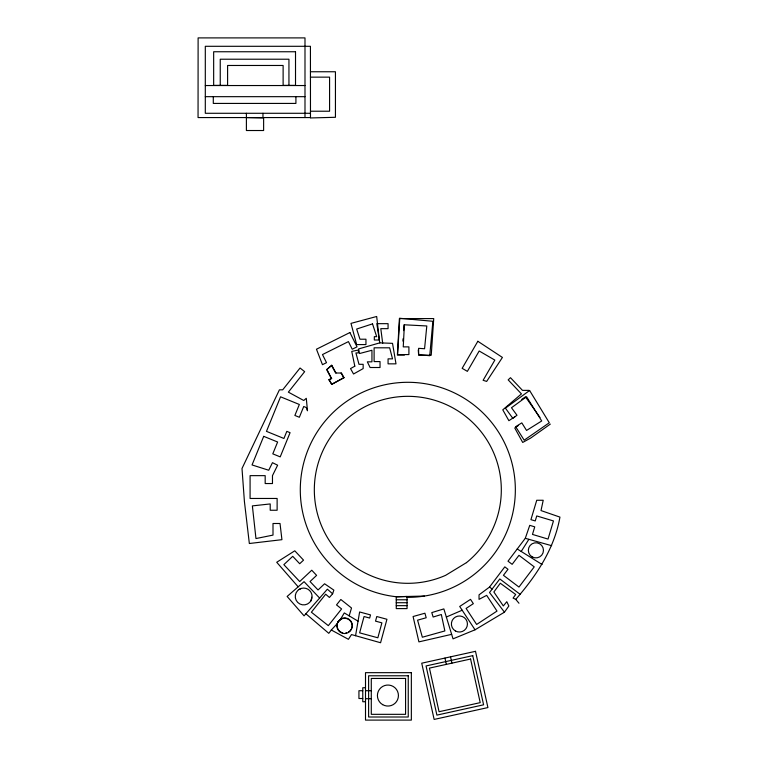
<?xml version="1.0" encoding="UTF-8"?>
<svg xmlns="http://www.w3.org/2000/svg" width="758" height="758" viewBox="0 0 758 758"><rect width="100%" height="100%" fill="white"/><g stroke="black" fill="none" stroke-linecap="round" stroke-linejoin="round"><path stroke-width="1.14" d="M402.877 341.109L403.038 338.779M403.616 330.611L404.033 324.784M355.559 635.716L359.624 611.971L370.51 614.918L369.667 618.045L364.048 616.529L359.624 632.854L377.844 637.791L381.89 622.858L375.532 621.134L376.783 616.529L386.94 619.277L380.573 642.737L351.494 634.569L348.424 639.316L331.312 630.002L328.792 633.328L305.881 613.762M337.746 622.564L338.295 621.494L337.158 623.91A7.665 7.665 0 0 0 344.558 633.555C349.419 633.65 353.304 628.581 351.958 623.91A7.665 7.665 0 0 0 342.578 618.49L340.73 619.258L337.926 622.062M515.753 599.36C536.484 575.606 554.373 548.707 559.944 517.108L541.013 510.57L543.211 500.261L536.74 500.261L530.932 519.656L535.243 520.945L536.74 515.942L553.463 520.945L548.034 539.08L532.476 534.418L534.741 526.848L529.747 525.351L525.294 538.313L507.993 561.185L512.152 564.331L518.965 555.32L534.238 566.861L518.965 587.062L503.435 575.313L507.993 569.286L504.8 566.861L489.526 587.062L479.037 594.85L479.037 599.36L486.664 595.352L497.002 611.081L476.649 624.459L466.104 608.418L473.343 603.652L470.519 599.36L459.699 606.466L475.039 629.803L504.458 612.18L508.855 606.012L506.808 601.71L503.321 605.936L493.875 591.989L500.289 583.224L515.705 594.499L513.081 598.09L515.753 599.36L518.974 603.245M349.163 615.847L351.522 607.992L340.825 599.493L336.524 604.912L341.593 608.939L328.318 625.653L311.386 612.208L325.684 594.206L329.408 597.456L332.62 593.779L333.852 590.122L324.576 583.774L318.047 589.97L310.041 581.538L316.598 575.379L311.756 570.215L299.694 581.538L283.852 564.653L292.73 556.315L299.694 563.734L303.532 560.134L294.786 550.81L276.717 562.275L298.169 586.834M310.628 601.141L311.32 599.474A8.708 8.708 0 0 0 311.614 597.219M337.651 622.706L338.059 621.892M521.201 551.464L528.885 539.317M331.312 630.002L337.291 623.578M327.503 370.653L331.445 378.431L326.641 369.677L331.777 365.318L335.993 373.012M331.777 365.318L326.641 369.677M340.001 619.665L338.75 620.991L340.835 619.03A7.552 7.552 0 0 1 349.969 630.94L348.405 632.144M550.327 424.101L530.685 438.058L522.707 442.445L514.777 428.014L518.491 425.409M521.769 399.419L525.446 396.832L539.98 417.487M514.777 416.853L508.883 420.69L502.781 409.841L521.447 393.904L508.173 379.881L510.485 377.692L522.48 390.37L529.046 390.37M331.445 365.318L335.661 373.012L341.432 373.012L343.99 377.683L331.777 384.382L328.944 379.805L331.445 378.431M328.944 379.805L331.777 378.431M331.445 384.382L343.99 377.683M338.892 620.755L340.37 619.532L344.293 612.928L358.051 621.172M446.339 617.031L462.172 610.228M299.126 589.449L300.661 588.814M475.039 629.803L453.028 638.852L443.856 608.901L431.785 612.597L433.14 617.031L441.327 614.52L444.861 630.94L422.348 637.232L417.582 620.167L426.195 617.761L424.916 613.213L413.082 616.529L418.909 641.874L451.645 634.351M379.786 342.862L358.619 348.917L359.548 353.531L371.941 350.262L371.941 361.841L367.327 361.841L370.103 367.507L380.033 367.507L380.033 361.585L374.111 361.585L374.111 347.808L389.65 347.808L392.521 358.856L388.068 358.856L388.068 363.849L395.998 363.849L392.521 343.346L379.786 342.862L376.821 323.666L388.068 323.666L388.068 328.659L380.791 328.659L382.705 343.346M424.385 596.063L396.32 596.736A107.522 107.522 0 0 1 318.957 429.284A107.522 107.522 0 0 1 503.104 440A107.522 107.522 0 0 1 406.838 597.342M310.429 71.754L335.443 71.754L335.443 117.291L310.477 117.954L310.429 46.295L205.304 46.295L205.304 113.283L310.429 113.283M310.429 77.145L329.578 77.145L329.578 111.218L310.429 111.218M205.304 85.54L304.991 85.54M205.304 96.673L304.991 96.673M310.477 117.566L198.056 117.566L198.113 37.9L304.991 37.9L304.991 117.566M404.412 355.076L397.372 355.076L399.39 318.587L433.737 318.587L431.236 355.208L418.672 355.208L418.255 349.95M396.254 599.786L407.055 599.786M396.254 602.724L407.055 602.724M396.254 605.661L407.055 605.661M365.508 687.752L362.769 687.752L362.769 701.737L365.508 701.737M362.769 690.718L358.932 690.718L358.932 698.506L362.769 698.506M365.508 690.718L371.287 690.718M365.508 698.724L371.287 698.724M246.397 117.566L262.969 117.954L262.969 113.283M525.294 538.313L551.663 545.684M517.231 548.981L542.074 564.502M520.14 594.329L499.797 578.941L489.526 592.519L504.458 612.18M489.526 587.062L492.15 589.051M332.62 593.779L327.371 589.193L304.062 615.847L287.14 596.461L304.062 581.68L319.62 598.053M341.109 373.012L343.668 377.683M329.266 379.805L331.777 384.382M450.517 656.835L451.92 663.155M444.946 658.067L446.339 664.387M295.914 96.673L295.914 103.42L213.292 103.42L213.292 96.673M288.94 85.389L288.94 59.219L220.246 59.219L220.246 85.389M263.623 117.566L263.623 130.518L246.397 130.518L246.397 113.283M342.673 632.892A7.552 7.552 0 0 1 337.329 623.635M399.76 318.284L397.599 354.573L408.903 354.573L408.903 346.88L403.247 346.88L404.393 324.794L426.801 325.968L424.575 348.737L418.615 348.329L418.615 354.697L429.758 355.701L432.875 321.278L399.76 318.284M263.708 436.343L252.044 464.948L268.73 470.244L272.473 462.674L277.627 465.213L272.473 475.645L272.473 483.547L265.177 483.547L265.177 475.645L250.083 475.645L250.083 498.461L277.125 498.461L277.125 510.248L270.208 510.248L270.208 503.937L252.376 505.889L255.958 538.559L273.003 535.101L273.003 523.494L280.024 523.494L281.929 539.677L249.344 543.505L244.417 501.54L242.001 468.51L279.418 389.82L282.706 389.82L300.054 368.009L304.65 371.657L288.362 392.142L303.74 400.489L306.279 398.301L307.492 410.779L306.279 407.539L303.74 406.496L299.353 417.27L294.881 415.45L299.353 404.478L280.555 396.813L266.475 431.359L283.928 438.475L286.818 431.359L290.077 432.685L280.214 456.875L272.795 453.853L277.627 442.009L263.708 436.343M477.843 341.28L462.153 368.331L467.373 371.363L479.179 351.001L494.841 360.088L483.111 380.308L486.655 381.416L502.421 357.435L477.843 341.28M310.969 600.696L309.634 602.439A8.423 8.423 0 0 1 297.723 602.439A8.423 8.423 0 0 1 297.723 590.529L299.467 589.193A8.423 8.423 0 0 1 310.969 600.696M529.605 390.493L505.415 408.164L512.825 418.312L516.994 415.27L511.489 407.738L526.554 396.737L541.714 420.965L526.554 430.449L521.807 422.869L515.667 426.707L524.176 440.171L549.294 422.765L529.605 390.493M466.483 562.625L445.638 575.322A93.49 93.49 0 0 1 314.343 487.972A93.49 93.49 0 0 1 449.001 405.89A93.49 93.49 0 0 1 466.483 562.625M346.491 632.911L345.591 633.423L346.491 632.911M354.82 366.18L350.518 368.596L353.541 373.997L363.158 368.596L363.158 364.314L358.989 364.314L355.919 352.925L358.439 352.925L358.354 350.035L351.74 351.409L354.82 366.18M349.902 332.544L316.465 349.23L322.472 364.683L326.518 362.665L322.472 354.564L348.434 341.612L352.233 349.23L357.027 346.832L349.902 332.544M372.519 323.874L356.658 329.038L359.965 339.214L365.953 339.214L365.953 344.587L356.658 344.587L350.982 323.382L376.679 316.484L379.341 340.001L374.319 340.001L374.319 336.656L376.679 336.656L372.519 323.874M475.503 651.321L421.732 663.193L434.135 719.437L487.915 707.565L475.503 651.321M472.746 655.642L426.053 665.95L436.902 715.116L483.595 704.807L472.746 655.642M470.585 659.034L429.435 668.111L439.062 711.724L480.212 702.647L470.585 659.034M407.055 596.48L396.254 596.859L396.254 608.598L407.055 608.598L407.055 596.48M295.516 51.752L213.661 51.752L213.661 85.389L227.599 85.389L227.599 65.472L283.122 65.472L283.122 85.389L295.516 85.389L295.516 51.752M411.348 672.668L365.508 672.668L365.508 720.1L411.348 720.1L411.348 672.668M408.249 675.776L368.615 675.776L368.615 717.002L408.249 717.002L408.249 675.776M405.577 678.448L371.287 678.448L371.287 714.33L405.577 714.33L405.577 678.448M532.116 556.893A7.571 7.571 0 0 0 543.467 550.336A7.571 7.571 0 0 0 532.116 543.78A7.571 7.571 0 0 0 532.116 556.893M455.406 630.959A8.025 8.025 0 0 0 467.44 624.005A8.025 8.025 0 0 0 455.406 617.05A8.025 8.025 0 0 0 455.406 630.959M382.667 704.656A10.517 10.517 0 0 0 398.433 695.55A10.517 10.517 0 0 0 382.667 686.445A10.517 10.517 0 0 0 382.667 704.656"/></g></svg>
